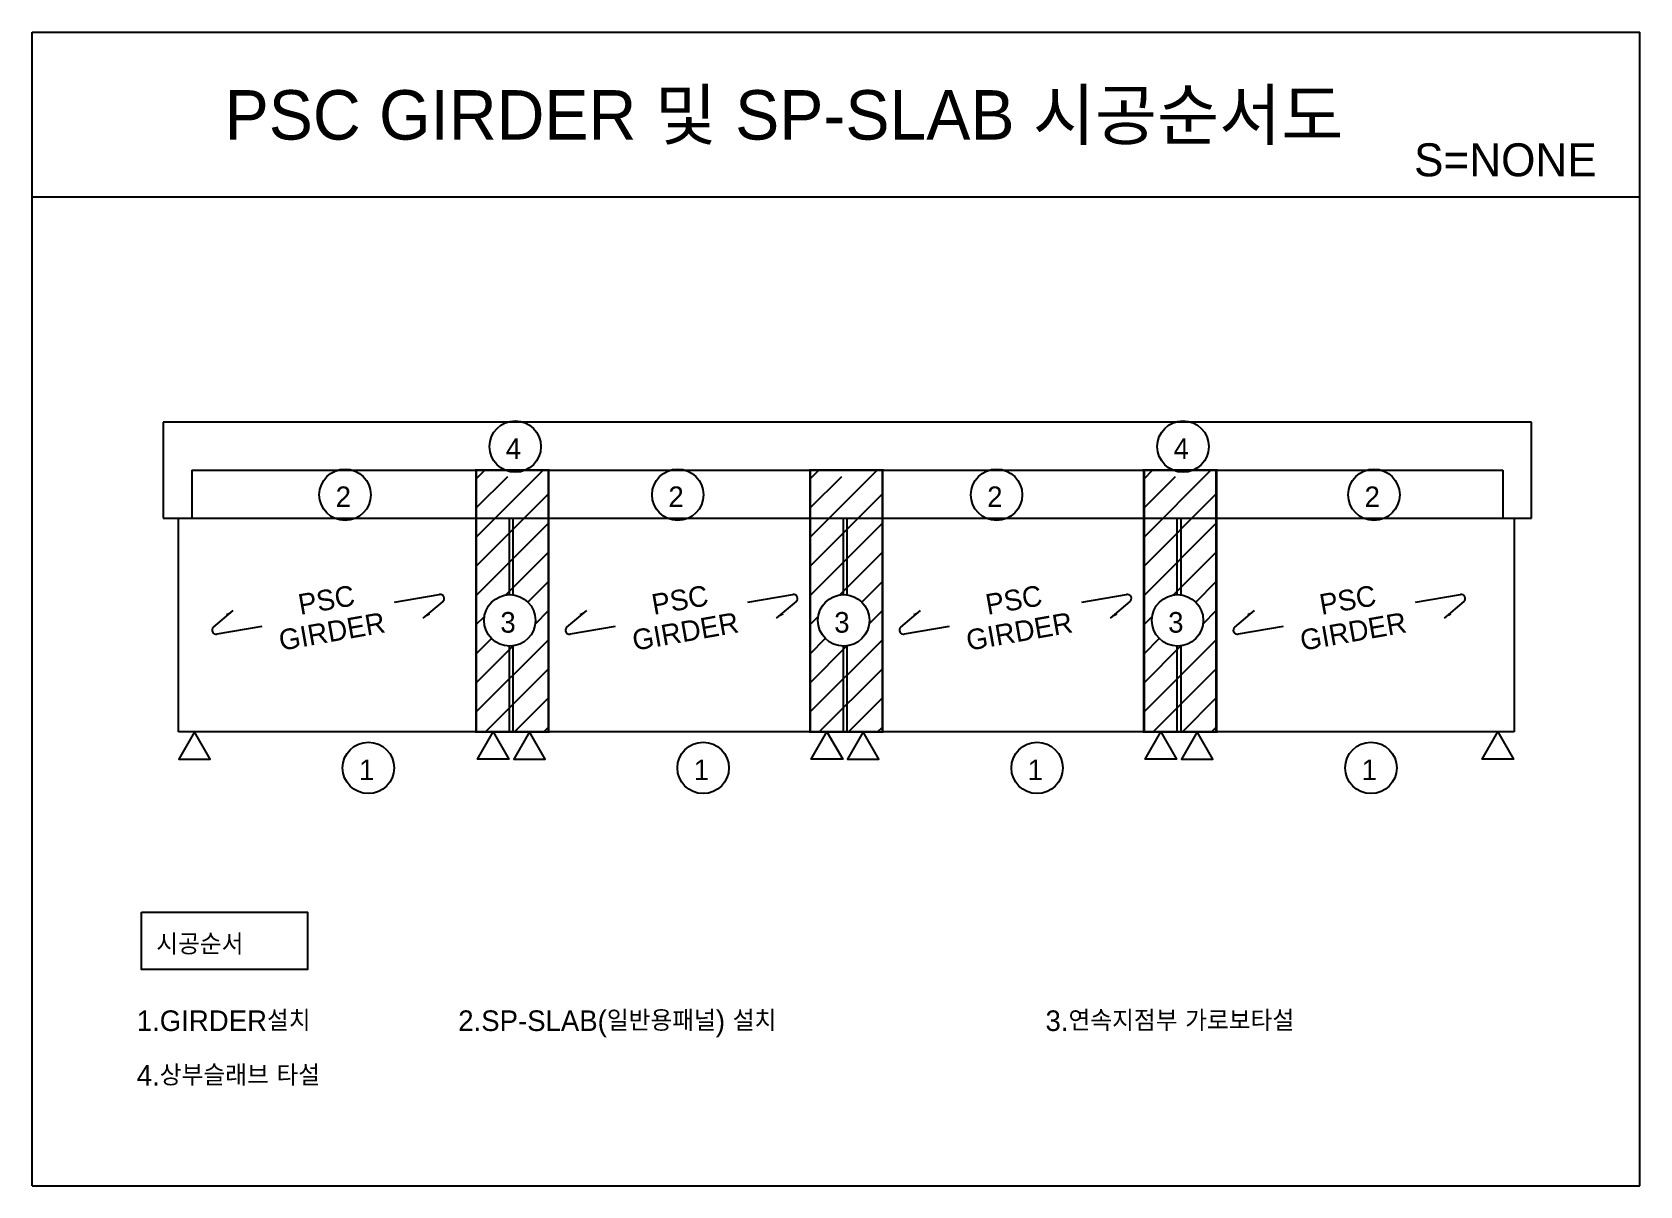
# Model space of a CAD drawing. Extents: x 0 to 195, y -140 to 0.
import ezdxf
from ezdxf.enums import TextEntityAlignment as Align

# ---------------------------------------------------------------- set-up
doc = ezdxf.new("R2010")
doc.units = 0
doc.header["$LTSCALE"] = 300
doc.layers.get('0').update_dxf_attribs({"linetype": 'CONTINUOUS'})
doc.layers.add('txt', color=7, linetype='CONTINUOUS')
doc.styles.add('GHS', font='djdg.shx', dxfattribs={"bigfont": 'ghs.shx'})
doc.styles.add('주TITLE', font='taegulim.TTF')

# ---------------------------------------------------------------- blocks, each defined once
blk = doc.blocks.new('plmark')
at = {"color": 3}
for p, q in [((-5.78, 0.93), (-3.07, 2.5)), ((0, 0), (-5.53, 0))]:
    blk.add_line(p, q, dxfattribs=at)
blk.add_arc((-5.53, 0.5), 0.5, 120, 270, dxfattribs=at)
blk.add_solid([(-3.91, 2.02), (-4.03, 2.24), (-3.07, 2.5)], dxfattribs=at)

msp = doc.modelspace()

# ---------------------------------------------------------------- hatches: boundary and pattern name
h = msp.add_hatch()
h.set_pattern_fill('ANSI31', color=1, scale=20, style=0)
h.set_pattern_definition([(45, (-4281.1125, 931.7988), (-1.767767, 1.767767), [])])
h.paths.add_polyline_path([(62.63, -58.97), (62.63, -53.16), (60.19, -53.16, -0.378435), (56.05, -53.16), (53.86, -53.16), (53.86, -58.97)])
h.paths.add_polyline_path([(57.86, -58.97), (53.86, -58.97), (53.86, -84.91), (57.86, -84.91), (57.86, -74.51, -0.407167), (54.81, -71.38, -0.407167), (57.86, -68.26)])
h.paths.add_polyline_path([(57.86, -68.26, -0.040128), (58.36, -68.29), (58.36, -58.97), (57.86, -58.97)])
h.paths.add_polyline_path([(58.36, -68.29, -0.374831), (61.06, -71.38, -0.374831), (58.36, -74.48), (58.36, -84.91), (62.63, -84.91), (62.63, -58.97), (58.36, -58.97)])
h.paths.add_polyline_path([(58.36, -74.48, -0.040128), (57.86, -74.51), (57.86, -84.91), (58.36, -84.91)])
h = msp.add_hatch()
h.set_pattern_fill('ANSI31', color=1, scale=20, style=0)
h.set_pattern_definition([(45, (-4240.6125, 931.7988), (-1.767767, 1.767767), [])])
h.paths.add_polyline_path([(103.13, -58.97), (103.13, -53.16), (100.69, -53.16, -0.378435), (96.55, -53.16), (94.36, -53.16), (94.36, -58.97)])
h.paths.add_polyline_path([(98.36, -58.97), (94.36, -58.97), (94.36, -84.91), (98.36, -84.91), (98.36, -74.51, -0.407167), (95.31, -71.38, -0.407167), (98.36, -68.26)])
h.paths.add_polyline_path([(98.36, -68.26, -0.040128), (98.86, -68.29), (98.86, -58.97), (98.36, -58.97)])
h.paths.add_polyline_path([(98.86, -68.29, -0.374831), (101.56, -71.38, -0.374831), (98.86, -74.48), (98.86, -84.91), (103.13, -84.91), (103.13, -58.97), (98.86, -58.97)])
h.paths.add_polyline_path([(98.86, -74.48, -0.040128), (98.36, -74.51), (98.36, -84.91), (98.86, -84.91)])
h = msp.add_hatch()
h.set_pattern_fill('ANSI31', color=1, scale=20, style=0)
h.set_pattern_definition([(45, (-4200.1125, 931.7988), (-1.767767, 1.767767), [])])
h.paths.add_polyline_path([(143.63, -58.97), (143.63, -53.16), (141.19, -53.16, -0.378435), (137.05, -53.16), (134.86, -53.16), (134.86, -58.97)])
h.paths.add_polyline_path([(138.86, -58.97), (134.86, -58.97), (134.86, -84.91), (138.86, -84.91), (138.86, -74.51, -0.407167), (135.81, -71.38, -0.407167), (138.86, -68.26)])
h.paths.add_polyline_path([(138.86, -68.26, -0.040128), (139.36, -68.29), (139.36, -58.97), (138.86, -58.97)])
h.paths.add_polyline_path([(139.36, -68.29, -0.374831), (142.06, -71.38, -0.374831), (139.36, -74.48), (139.36, -84.91), (143.63, -84.91), (143.63, -58.97), (139.36, -58.97)])
h.paths.add_polyline_path([(139.36, -74.48, -0.040128), (138.86, -74.51), (138.86, -84.91), (139.36, -84.91)])

# ---------------------------------------------------------------- linework, layer by layer
for p, q in [((0, 0), (195, 0)), ((0, -140), (0, 0)), ((195, -140), (195, 0)), ((0, -20), (195, -20)), ((53.86, -58.97), (53.86, -53.16)), ((62.63, -58.97), (62.63, -53.16)), ((94.36, -58.97), (94.36, -53.16)), ((103.13, -58.97), (103.13, -53.16)), ((134.86, -58.97), (134.86, -53.16)), ((143.63, -58.97), (143.63, -53.16)), ((53.86, -58.97), (62.63, -58.97)), ((62.63, -58.97), (62.63, -84.91)), ((94.36, -58.97), (103.13, -58.97)), ((103.13, -58.97), (103.13, -84.91)), ((134.86, -58.97), (143.63, -58.97)), ((143.63, -58.97), (143.63, -84.91)), ((53.86, -84.91), (62.63, -84.91)), ((94.36, -84.91), (103.13, -84.91)), ((134.86, -84.91), (143.63, -84.91)), ((0, -140), (195, -140))]:
    msp.add_line(p, q)
at = {"color": 4}
for p, q in [((181.85, -47.34), (15.88, -47.34)), ((15.88, -47.34), (15.88, -58.97)), ((181.85, -58.97), (181.85, -47.34)), ((19.35, -53.16), (178.39, -53.16)), ((19.35, -53.16), (19.35, -58.97)), ((178.39, -53.16), (178.39, -58.97)), ((15.88, -58.97), (181.85, -58.97)), ((17.74, -84.91), (17.74, -58.97)), ((19.35, -58.97), (69.5, -58.97)), ((78.27, -58.97), (119.5, -58.97)), ((128.27, -58.97), (178.39, -58.97)), ((179.74, -58.97), (179.74, -84.91)), ((57.86, -84.91), (17.74, -84.91)), ((179.74, -84.91), (58.36, -84.91))]:
    msp.add_line(p, q, dxfattribs=at)
at = {"color": 3}
for p, q in [((57.86, -58.97), (57.86, -68.26)), ((58.36, -68.29), (58.36, -58.97)), ((98.36, -58.97), (98.36, -68.26)), ((98.86, -68.29), (98.86, -58.97)), ((138.86, -58.97), (138.86, -68.26)), ((139.36, -68.29), (139.36, -58.97)), ((57.86, -74.51), (57.86, -84.91)), ((58.36, -84.91), (58.36, -74.48)), ((98.36, -74.51), (98.36, -84.91)), ((98.86, -84.91), (98.86, -74.48)), ((138.86, -74.51), (138.86, -84.91)), ((139.36, -84.91), (139.36, -74.48))]:
    msp.add_line(p, q, dxfattribs=at)
at = {"color": 4, "const_width": 0.3, "flags": 128}
for points in [[(53.86, -53.16), (62.63, -53.16), (62.63, -84.91), (53.86, -84.91), (53.86, -53.16)], [(94.36, -53.16), (103.13, -53.16), (103.13, -84.91), (94.36, -84.91), (94.36, -53.16)], [(134.86, -53.16), (143.63, -53.16), (143.63, -84.91), (134.86, -84.91), (134.86, -53.16)]]:
    msp.add_lwpolyline(points, dxfattribs=at)
at = {"color": 4}
for points in [[(19.7, -84.91), (17.79, -88.21), (21.6, -88.21)], [(55.9, -84.91), (57.81, -88.21), (54, -88.21)], [(60.31, -84.91), (58.41, -88.21), (62.21, -88.21)], [(96.4, -84.91), (98.31, -88.21), (94.5, -88.21)], [(100.81, -84.91), (98.91, -88.21), (102.71, -88.21)], [(136.9, -84.91), (138.81, -88.21), (135, -88.21)], [(141.31, -84.91), (139.41, -88.21), (143.21, -88.21)], [(177.79, -84.91), (179.69, -88.21), (175.89, -88.21)]]:
    msp.add_lwpolyline(points, close=True, dxfattribs=at)
at = {"color": 7}
msp.add_lwpolyline([(13.28, -106.78), (33.39, -106.78), (33.39, -113.76), (13.28, -113.76)], close=True, dxfattribs=at)
at = {"color": 1}
for centre in [(58.59, -50.29), (139.59, -50.29), (37.95, -56.14), (78.31, -56.14), (116.98, -56.14), (162.75, -56.14), (57.93, -71.38), (98.43, -71.38), (138.93, -71.38), (40.78, -89.28), (81.39, -89.28), (121.89, -89.28), (162.39, -89.28)]:
    msp.add_circle(centre, 3.12, dxfattribs=at)

# ---------------------------------------------------------------- block references
at = {"color": 3, "xscale": -1, "yscale": -1, "rotation": 10.00000000002579}
for p in [(43.94, -69.19), (86.8, -69.19), (127.3, -69.19), (167.8, -69.19)]:
    msp.add_blockref('plmark', p, dxfattribs=at)
at = {"color": 3, "rotation": 10.00000000002577}
for p in [(27.85, -72.11), (70.72, -72.11), (111.22, -72.11), (151.72, -72.11)]:
    msp.add_blockref('plmark', p, dxfattribs=at)

# ---------------------------------------------------------------- texts
at = {"color": 7, "style": 'GHS'}
for s, p in [('4', (57.45, -51.78)), ('4', (138.45, -51.78)), ('2', (36.81, -57.63)), ('2', (77.17, -57.63)), ('2', (115.84, -57.63)), ('2', (161.61, -57.63)), ('3', (56.79, -72.87)), ('3', (97.29, -72.87)), ('3', (137.79, -72.87))]:
    msp.add_text(s, height=2.5, dxfattribs=at).set_placement(p)
for s, p in [('PSC', (35.69, -68.89)), ('PSC', (78.56, -68.89)), ('PSC', (119.06, -68.89)), ('PSC', (159.56, -68.89)), ('GIRDER', (36.36, -72.71)), ('GIRDER', (79.23, -72.71)), ('GIRDER', (119.73, -72.71)), ('GIRDER', (160.23, -72.71))]:
    msp.add_text(s, height=2.5, rotation=10, dxfattribs=at).set_placement(p, align=Align.MIDDLE)
at = {"style": 'GHS'}
for p in [(39.64, -90.77), (80.25, -90.77), (120.75, -90.77), (161.25, -90.77)]:
    msp.add_text('1', height=2.5, dxfattribs=at).set_placement(p)
at = {"layer": 'txt', "color": 6, "style": '주TITLE'}
msp.add_text('PSC GIRDER 및 SP-SLAB 시공순서도', height=6, dxfattribs=at).set_placement((91.19, -13.04), align=Align.CENTER)
at = {"layer": 'txt', "color": 4, "style": '주TITLE'}
msp.add_text('S=NONE', height=4, dxfattribs=at).set_placement((178.69, -17.49), align=Align.CENTER)
at = {"layer": 'txt', "style": 'GHS'}
for s, p in [('시공순서', (15.05, -111.94)), ('1.GIRDER설치', (12.69, -121.21)), ('2.SP-SLAB(일반용패널) 설치', (51.68, -121.21)), ('3.연속지점부 가로보타설', (122.91, -121.21)), ('4.상부슬래브 타설', (12.69, -127.84))]:
    msp.add_text(s, height=2.5, dxfattribs=at).set_placement(p)

doc.saveas('drawing.dxf')
